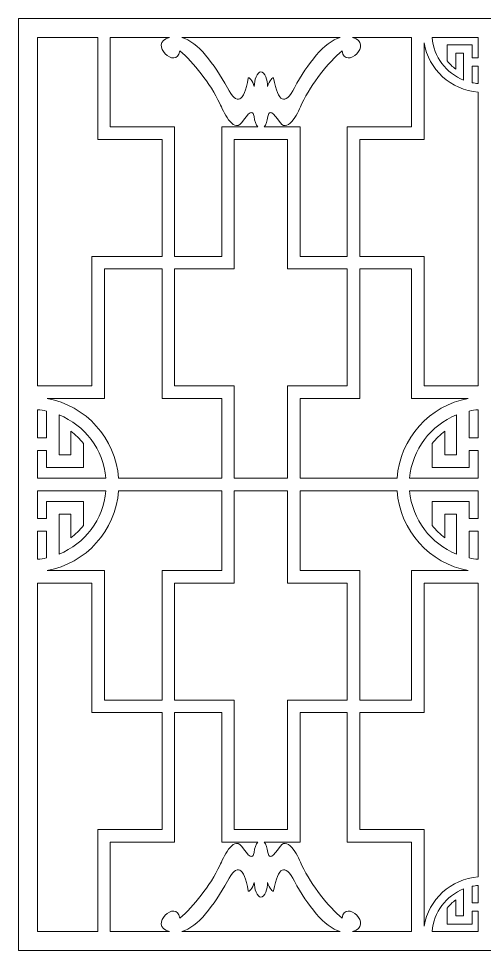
# Model space of a CAD drawing. Header units: centimetres. Extents: x 19.97 to 24.48, y -9 to -4.49.
# Drawn here: x 19.971 to 22.227, y -9 to -4.489 of the extents above; entities that cross this region are included whole.
import ezdxf

# ---------------------------------------------------------------- set-up
doc = ezdxf.new("R2010")
doc.units = ezdxf.units.CM
doc.header["$MEASUREMENT"] = 0
doc.layers.add('layer 1', color=7, linetype='Continuous')

msp = doc.modelspace()

# ---------------------------------------------------------------- linework, layer by layer
at = {"layer": 'layer 1', "color": 250, "lineweight": 9}
for points, knots in [([(19.97103, -4.48871), (19.97103, -4.48871), (24.48253, -4.48871), (24.48253, -4.48871), (24.48253, -4.48871), (24.48253, -4.48871), (24.48253, -9.00021), (24.48253, -9.00021), (24.48253, -9.00021), (24.48253, -9.00021), (19.97103, -9.00021), (19.97103, -9.00021), (19.97103, -9.00021), (19.97103, -9.00021), (19.97103, -4.48871), (19.97103, -4.48871)], [0, 0, 0, 0, 0.2, 0.2, 0.2, 0.2, 0.4, 0.4, 0.4, 0.4, 0.6, 0.6, 0.6, 0.6, 1, 1, 1, 1]), ([(20.06248, -6.26655), (20.06248, -6.26655), (20.32623, -6.26655), (20.32623, -6.26655), (20.32623, -6.26655), (20.32623, -6.05767), (20.32623, -5.84878), (20.32623, -5.63989), (20.32623, -5.63989), (20.32623, -5.63989), (20.6655, -5.63989), (20.6655, -5.63989), (20.6655, -5.63989), (20.6655, -5.45133), (20.6655, -5.26276), (20.6655, -5.0742), (20.6655, -5.0742), (20.6655, -5.0742), (20.35403, -5.0742), (20.35403, -5.0742), (20.35403, -5.0742), (20.35403, -5.0742), (20.35403, -4.58016), (20.35403, -4.58016), (20.35403, -4.58016), (20.35403, -4.58016), (20.06248, -4.58016), (20.06248, -4.58016), (20.06248, -4.58016), (20.06248, -4.58016), (20.06248, -6.26655), (20.06248, -6.26655)], [0, 0, 0, 0, 0.1111111, 0.1111111, 0.1111111, 0.1111111, 0.2222222, 0.2222222, 0.2222222, 0.2222222, 0.3333333, 0.3333333, 0.3333333, 0.3333333, 0.4444444, 0.4444444, 0.4444444, 0.4444444, 0.5555556, 0.5555556, 0.5555556, 0.5555556, 0.6666667, 0.6666667, 0.6666667, 0.6666667, 0.7777778, 0.7777778, 0.7777778, 0.7777778, 1, 1, 1, 1]), ([(20.415, -4.58016), (20.415, -4.58016), (20.415, -5.01323), (20.415, -5.01323), (20.415, -5.01323), (20.415, -5.01323), (20.72646, -5.01323), (20.72646, -5.01323), (20.72646, -5.01323), (20.72646, -5.01323), (20.72646, -5.63989), (20.72646, -5.63989), (20.72646, -5.63989), (20.72646, -5.63989), (20.95443, -5.63989), (20.95443, -5.63989), (20.95443, -5.63989), (20.95443, -5.63989), (20.95443, -5.01323), (20.95443, -5.01323), (20.95443, -5.01323), (21.01286, -5.01323), (21.0713, -5.01323), (21.12974, -5.01323), (21.12974, -5.01323), (21.12051, -5.00336), (21.11401, -4.98444), (21.11108, -4.96187), (21.11108, -4.96187), (21.10307, -4.91028), (21.06514, -4.9758), (21.0505, -4.99403), (21.0505, -4.99403), (21.00926, -5.04323), (20.96036, -4.93378), (20.9461, -4.90036), (20.9461, -4.90036), (20.897, -4.79967), (20.81901, -4.70182), (20.75177, -4.64451), (20.75177, -4.64451), (20.73744, -4.74164), (20.59383, -4.60635), (20.70156, -4.58016), (20.70156, -4.58016), (20.70156, -4.58016), (20.415, -4.58016), (20.415, -4.58016)], [0, 0, 0, 0, 0.0769231, 0.0769231, 0.0769231, 0.0769231, 0.1538462, 0.1538462, 0.1538462, 0.1538462, 0.2307692, 0.2307692, 0.2307692, 0.2307692, 0.3076923, 0.3076923, 0.3076923, 0.3076923, 0.3846154, 0.3846154, 0.3846154, 0.3846154, 0.4615385, 0.4615385, 0.4615385, 0.4615385, 0.5384615, 0.5384615, 0.5384615, 0.5384615, 0.6153846, 0.6153846, 0.6153846, 0.6153846, 0.6923077, 0.6923077, 0.6923077, 0.6923077, 0.7692308, 0.7692308, 0.7692308, 0.7692308, 0.8461538, 0.8461538, 0.8461538, 0.8461538, 1, 1, 1, 1]), ([(20.76087, -4.58016), (20.83976, -4.60145), (20.91691, -4.70629), (20.98245, -4.82346), (20.98245, -4.82346), (21.02807, -4.91119), (21.06162, -4.89581), (21.08311, -4.77733), (21.08311, -4.77733), (21.08569, -4.76663), (21.10378, -4.7901), (21.11247, -4.81787), (21.11247, -4.81787), (21.11094, -4.78753), (21.12723, -4.74436), (21.14463, -4.74657), (21.14463, -4.74657), (21.16203, -4.74436), (21.17831, -4.78753), (21.17678, -4.81787), (21.17678, -4.81787), (21.18547, -4.7901), (21.20356, -4.76663), (21.20615, -4.77733), (21.20615, -4.77733), (21.22763, -4.89581), (21.26119, -4.91119), (21.30681, -4.82346), (21.30681, -4.82346), (21.37235, -4.70629), (21.4495, -4.60145), (21.52839, -4.58016), (21.52839, -4.58016), (21.52839, -4.58016), (20.76087, -4.58016), (20.76087, -4.58016)], [0, 0, 0, 0, 0.1, 0.1, 0.1, 0.1, 0.2, 0.2, 0.2, 0.2, 0.3, 0.3, 0.3, 0.3, 0.4, 0.4, 0.4, 0.4, 0.5, 0.5, 0.5, 0.5, 0.6, 0.6, 0.6, 0.6, 0.7, 0.7, 0.7, 0.7, 0.8, 0.8, 0.8, 0.8, 1, 1, 1, 1]), ([(21.5877, -4.58016), (21.69543, -4.60635), (21.55182, -4.74164), (21.53749, -4.64451), (21.53749, -4.64451), (21.47025, -4.70182), (21.39226, -4.79967), (21.34316, -4.90036), (21.34316, -4.90036), (21.3289, -4.93378), (21.28, -5.04323), (21.23876, -4.99403), (21.23876, -4.99403), (21.22412, -4.9758), (21.1862, -4.91028), (21.17818, -4.96187), (21.17818, -4.96187), (21.17524, -4.98444), (21.16875, -5.00336), (21.15952, -5.01323), (21.15952, -5.01323), (21.21796, -5.01323), (21.27639, -5.01323), (21.33483, -5.01323), (21.33483, -5.01323), (21.33483, -5.01323), (21.33483, -5.63989), (21.33483, -5.63989), (21.33483, -5.63989), (21.33483, -5.63989), (21.56279, -5.63989), (21.56279, -5.63989), (21.56279, -5.63989), (21.56279, -5.63989), (21.56279, -5.01323), (21.56279, -5.01323), (21.56279, -5.01323), (21.56279, -5.01323), (21.87426, -5.01323), (21.87426, -5.01323), (21.87426, -5.01323), (21.87426, -5.01323), (21.87426, -4.58016), (21.87426, -4.58016), (21.87426, -4.58016), (21.87426, -4.58016), (21.5877, -4.58016), (21.5877, -4.58016)], [0, 0, 0, 0, 0.0769231, 0.0769231, 0.0769231, 0.0769231, 0.1538462, 0.1538462, 0.1538462, 0.1538462, 0.2307692, 0.2307692, 0.2307692, 0.2307692, 0.3076923, 0.3076923, 0.3076923, 0.3076923, 0.3846154, 0.3846154, 0.3846154, 0.3846154, 0.4615385, 0.4615385, 0.4615385, 0.4615385, 0.5384615, 0.5384615, 0.5384615, 0.5384615, 0.6153846, 0.6153846, 0.6153846, 0.6153846, 0.6923077, 0.6923077, 0.6923077, 0.6923077, 0.7692308, 0.7692308, 0.7692308, 0.7692308, 0.8461538, 0.8461538, 0.8461538, 0.8461538, 1, 1, 1, 1]), ([(22.16728, -4.67863), (22.16728, -4.67863), (22.1963, -4.67863), (22.1963, -4.67863), (22.1963, -4.67863), (22.1963, -4.67863), (22.1963, -4.58016), (22.1963, -4.58016), (22.1963, -4.58016), (22.1963, -4.58016), (21.97333, -4.58016), (21.97333, -4.58016), (21.97333, -4.58016), (21.97333, -4.5802), (21.97333, -4.58024), (21.97334, -4.58028), (21.97334, -4.58028), (21.98123, -4.67397), (22.04238, -4.75288), (22.12626, -4.78654), (22.12626, -4.78654), (22.12626, -4.78654), (22.12626, -4.65644), (22.12626, -4.65644), (22.12626, -4.65644), (22.12626, -4.65644), (22.08779, -4.65644), (22.08779, -4.65644), (22.08779, -4.65644), (22.08779, -4.65644), (22.08779, -4.73339), (22.08779, -4.73339), (22.08779, -4.73339), (22.07243, -4.72195), (22.05863, -4.70852), (22.04677, -4.6935), (22.04677, -4.6935), (22.04677, -4.6935), (22.04677, -4.61542), (22.04677, -4.61542), (22.04677, -4.61542), (22.08694, -4.61542), (22.12711, -4.61542), (22.16728, -4.61542), (22.16728, -4.61542), (22.16728, -4.61542), (22.16728, -4.67863), (22.16728, -4.67863)], [0, 0, 0, 0, 0.0769231, 0.0769231, 0.0769231, 0.0769231, 0.1538462, 0.1538462, 0.1538462, 0.1538462, 0.2307692, 0.2307692, 0.2307692, 0.2307692, 0.3076923, 0.3076923, 0.3076923, 0.3076923, 0.3846154, 0.3846154, 0.3846154, 0.3846154, 0.4615385, 0.4615385, 0.4615385, 0.4615385, 0.5384615, 0.5384615, 0.5384615, 0.5384615, 0.6153846, 0.6153846, 0.6153846, 0.6153846, 0.6923077, 0.6923077, 0.6923077, 0.6923077, 0.7692308, 0.7692308, 0.7692308, 0.7692308, 0.8461538, 0.8461538, 0.8461538, 0.8461538, 1, 1, 1, 1]), ([(22.1963, -6.26655), (22.1963, -6.26655), (22.1963, -4.84429), (22.1963, -4.84429), (22.1963, -4.84429), (22.06414, -4.83482), (21.95641, -4.73469), (21.93523, -4.60603), (21.93523, -4.60603), (21.93523, -4.60603), (21.93523, -5.0742), (21.93523, -5.0742), (21.93523, -5.0742), (21.93523, -5.0742), (21.62376, -5.0742), (21.62376, -5.0742), (21.62376, -5.0742), (21.62376, -5.26276), (21.62376, -5.45133), (21.62376, -5.63989), (21.62376, -5.63989), (21.62376, -5.63989), (21.93523, -5.63989), (21.93523, -5.63989), (21.93523, -5.63989), (21.93523, -5.63989), (21.93523, -5.67994), (21.93523, -5.67994), (21.93523, -5.67994), (21.93523, -5.67994), (21.93523, -5.67994), (21.93523, -5.67994), (21.93523, -5.67994), (21.93523, -5.67994), (21.93523, -6.26655), (21.93523, -6.26655), (21.93523, -6.26655), (21.93523, -6.26655), (22.1963, -6.26655), (22.1963, -6.26655)], [0, 0, 0, 0, 0.0909091, 0.0909091, 0.0909091, 0.0909091, 0.1818182, 0.1818182, 0.1818182, 0.1818182, 0.2727273, 0.2727273, 0.2727273, 0.2727273, 0.3636364, 0.3636364, 0.3636364, 0.3636364, 0.4545455, 0.4545455, 0.4545455, 0.4545455, 0.5454545, 0.5454545, 0.5454545, 0.5454545, 0.6363636, 0.6363636, 0.6363636, 0.6363636, 0.7272727, 0.7272727, 0.7272727, 0.7272727, 0.8181818, 0.8181818, 0.8181818, 0.8181818, 1, 1, 1, 1]), ([(22.1963, -4.71965), (22.1963, -4.71965), (22.16728, -4.71965), (22.16728, -4.71965), (22.16728, -4.71965), (22.16728, -4.71965), (22.16728, -4.79891), (22.16728, -4.79891), (22.16728, -4.79891), (22.17677, -4.80088), (22.18645, -4.8023), (22.1963, -4.80313), (22.1963, -4.80313), (22.1963, -4.80313), (22.1963, -4.71965), (22.1963, -4.71965)], [0, 0, 0, 0, 0.2, 0.2, 0.2, 0.2, 0.4, 0.4, 0.4, 0.4, 0.6, 0.6, 0.6, 0.6, 1, 1, 1, 1]), ([(21.01539, -6.71398), (21.01539, -6.71398), (21.27386, -6.71398), (21.27386, -6.71398), (21.27386, -6.71398), (21.27386, -6.71398), (21.27386, -6.26655), (21.27386, -6.26655), (21.27386, -6.26655), (21.37018, -6.26655), (21.46649, -6.26655), (21.56279, -6.26655), (21.56279, -6.26655), (21.56279, -6.26655), (21.56279, -5.70086), (21.56279, -5.70086), (21.56279, -5.70086), (21.56279, -5.70086), (21.27386, -5.70086), (21.27386, -5.70086), (21.27386, -5.70086), (21.27386, -5.49197), (21.27386, -5.28308), (21.27386, -5.0742), (21.27386, -5.0742), (21.27386, -5.0742), (21.01539, -5.0742), (21.01539, -5.0742), (21.01539, -5.0742), (21.01539, -5.0742), (21.01539, -5.70086), (21.01539, -5.70086), (21.01539, -5.70086), (21.01539, -5.70086), (20.72646, -5.70086), (20.72646, -5.70086), (20.72646, -5.70086), (20.72646, -5.70086), (20.72646, -6.26655), (20.72646, -6.26655), (20.72646, -6.26655), (20.82278, -6.26655), (20.91908, -6.26655), (21.01539, -6.26655), (21.01539, -6.26655), (21.01539, -6.26655), (21.01539, -6.71398), (21.01539, -6.71398)], [0, 0, 0, 0, 0.0769231, 0.0769231, 0.0769231, 0.0769231, 0.1538462, 0.1538462, 0.1538462, 0.1538462, 0.2307692, 0.2307692, 0.2307692, 0.2307692, 0.3076923, 0.3076923, 0.3076923, 0.3076923, 0.3846154, 0.3846154, 0.3846154, 0.3846154, 0.4615385, 0.4615385, 0.4615385, 0.4615385, 0.5384615, 0.5384615, 0.5384615, 0.5384615, 0.6153846, 0.6153846, 0.6153846, 0.6153846, 0.6923077, 0.6923077, 0.6923077, 0.6923077, 0.7692308, 0.7692308, 0.7692308, 0.7692308, 0.8461538, 0.8461538, 0.8461538, 0.8461538, 1, 1, 1, 1]), ([(20.45502, -6.71398), (20.45502, -6.71398), (20.95443, -6.71398), (20.95443, -6.71398), (20.95443, -6.71398), (20.95443, -6.71398), (20.95443, -6.32752), (20.95443, -6.32752), (20.95443, -6.32752), (20.95443, -6.32752), (20.6655, -6.32752), (20.6655, -6.32752), (20.6655, -6.32752), (20.6655, -6.11863), (20.6655, -5.90975), (20.6655, -5.70086), (20.6655, -5.70086), (20.6655, -5.70086), (20.3872, -5.70086), (20.3872, -5.70086), (20.3872, -5.70086), (20.3872, -5.70086), (20.3872, -6.32752), (20.3872, -6.32752), (20.3872, -6.32752), (20.3872, -6.32752), (20.1098, -6.32752), (20.1098, -6.32752), (20.1098, -6.32752), (20.29667, -6.36241), (20.44109, -6.52052), (20.45501, -6.7138), (20.45501, -6.7138), (20.45501, -6.71386), (20.45502, -6.71392), (20.45502, -6.71398)], [0, 0, 0, 0, 0.1, 0.1, 0.1, 0.1, 0.2, 0.2, 0.2, 0.2, 0.3, 0.3, 0.3, 0.3, 0.4, 0.4, 0.4, 0.4, 0.5, 0.5, 0.5, 0.5, 0.6, 0.6, 0.6, 0.6, 0.7, 0.7, 0.7, 0.7, 0.8, 0.8, 0.8, 0.8, 1, 1, 1, 1]), ([(21.33483, -6.71398), (21.33483, -6.71398), (21.80376, -6.71398), (21.80376, -6.71398), (21.80376, -6.71398), (21.80376, -6.71392), (21.80376, -6.71386), (21.80377, -6.7138), (21.80377, -6.7138), (21.81769, -6.52052), (21.96211, -6.36241), (22.14898, -6.32752), (22.14898, -6.32752), (22.14898, -6.32752), (21.87426, -6.32752), (21.87426, -6.32752), (21.87426, -6.32752), (21.87426, -6.11864), (21.87426, -5.90975), (21.87426, -5.70086), (21.87426, -5.70086), (21.87426, -5.70086), (21.62376, -5.70086), (21.62376, -5.70086), (21.62376, -5.70086), (21.62376, -5.90975), (21.62376, -6.11863), (21.62376, -6.32752), (21.62376, -6.32752), (21.62376, -6.32752), (21.33483, -6.32752), (21.33483, -6.32752), (21.33483, -6.32752), (21.33483, -6.32752), (21.33483, -6.71398), (21.33483, -6.71398)], [0, 0, 0, 0, 0.1, 0.1, 0.1, 0.1, 0.2, 0.2, 0.2, 0.2, 0.3, 0.3, 0.3, 0.3, 0.4, 0.4, 0.4, 0.4, 0.5, 0.5, 0.5, 0.5, 0.6, 0.6, 0.6, 0.6, 0.7, 0.7, 0.7, 0.7, 0.8, 0.8, 0.8, 0.8, 1, 1, 1, 1]), ([(20.06248, -6.51833), (20.06248, -6.51833), (20.1056, -6.51833), (20.1056, -6.51833), (20.1056, -6.51833), (20.1056, -6.51833), (20.1056, -6.38886), (20.1056, -6.38886), (20.1056, -6.38886), (20.09151, -6.38594), (20.07712, -6.38382), (20.06248, -6.38259), (20.06248, -6.38259), (20.06248, -6.38259), (20.06248, -6.51833), (20.06248, -6.51833)], [0, 0, 0, 0, 0.2, 0.2, 0.2, 0.2, 0.4, 0.4, 0.4, 0.4, 0.6, 0.6, 0.6, 0.6, 1, 1, 1, 1]), ([(22.15317, -6.51833), (22.15317, -6.51833), (22.1963, -6.51833), (22.1963, -6.51833), (22.1963, -6.51833), (22.1963, -6.51833), (22.1963, -6.38259), (22.1963, -6.38259), (22.1963, -6.38259), (22.18166, -6.38382), (22.16727, -6.38594), (22.15317, -6.38886), (22.15317, -6.38886), (22.15317, -6.38886), (22.15317, -6.51833), (22.15317, -6.51833)], [0, 0, 0, 0, 0.2, 0.2, 0.2, 0.2, 0.4, 0.4, 0.4, 0.4, 0.6, 0.6, 0.6, 0.6, 1, 1, 1, 1]), ([(20.1056, -6.57929), (20.1056, -6.57929), (20.06248, -6.57929), (20.06248, -6.57929), (20.06248, -6.57929), (20.06248, -6.57929), (20.06248, -6.71398), (20.06248, -6.71398), (20.06248, -6.71398), (20.06248, -6.71398), (20.39387, -6.71398), (20.39387, -6.71398), (20.39387, -6.71398), (20.39386, -6.71392), (20.39386, -6.71386), (20.39385, -6.7138), (20.39385, -6.7138), (20.38212, -6.57456), (20.29124, -6.45727), (20.16657, -6.40725), (20.16657, -6.40725), (20.16657, -6.40725), (20.16657, -6.60061), (20.16657, -6.60061), (20.16657, -6.60061), (20.16657, -6.60061), (20.22375, -6.60061), (20.22375, -6.60061), (20.22375, -6.60061), (20.22375, -6.60061), (20.22375, -6.48624), (20.22375, -6.48624), (20.22375, -6.48624), (20.24658, -6.50325), (20.26709, -6.5232), (20.28472, -6.54553), (20.28472, -6.54553), (20.28472, -6.54553), (20.28472, -6.66158), (20.28472, -6.66158), (20.28472, -6.66158), (20.22501, -6.66158), (20.16531, -6.66158), (20.1056, -6.66158), (20.1056, -6.66158), (20.1056, -6.66158), (20.1056, -6.57929), (20.1056, -6.57929)], [0, 0, 0, 0, 0.0769231, 0.0769231, 0.0769231, 0.0769231, 0.1538462, 0.1538462, 0.1538462, 0.1538462, 0.2307692, 0.2307692, 0.2307692, 0.2307692, 0.3076923, 0.3076923, 0.3076923, 0.3076923, 0.3846154, 0.3846154, 0.3846154, 0.3846154, 0.4615385, 0.4615385, 0.4615385, 0.4615385, 0.5384615, 0.5384615, 0.5384615, 0.5384615, 0.6153846, 0.6153846, 0.6153846, 0.6153846, 0.6923077, 0.6923077, 0.6923077, 0.6923077, 0.7692308, 0.7692308, 0.7692308, 0.7692308, 0.8461538, 0.8461538, 0.8461538, 0.8461538, 1, 1, 1, 1]), ([(22.1963, -6.57929), (22.1963, -6.57929), (22.15317, -6.57929), (22.15317, -6.57929), (22.15317, -6.57929), (22.15317, -6.57929), (22.15317, -6.66158), (22.15317, -6.66158), (22.15317, -6.66158), (22.09347, -6.66158), (22.03377, -6.66158), (21.97406, -6.66158), (21.97406, -6.66158), (21.97406, -6.66158), (21.97406, -6.54553), (21.97406, -6.54553), (21.97406, -6.54553), (21.99169, -6.5232), (22.0122, -6.50325), (22.03503, -6.48624), (22.03503, -6.48624), (22.03503, -6.48624), (22.03503, -6.60061), (22.03503, -6.60061), (22.03503, -6.60061), (22.03503, -6.60061), (22.09221, -6.60061), (22.09221, -6.60061), (22.09221, -6.60061), (22.09221, -6.60061), (22.09221, -6.40725), (22.09221, -6.40725), (22.09221, -6.40725), (21.96754, -6.45727), (21.87666, -6.57456), (21.86493, -6.7138), (21.86493, -6.7138), (21.86492, -6.71386), (21.86492, -6.71392), (21.86491, -6.71398), (21.86491, -6.71398), (21.86491, -6.71398), (22.1963, -6.71398), (22.1963, -6.71398), (22.1963, -6.71398), (22.1963, -6.71398), (22.1963, -6.57929), (22.1963, -6.57929)], [0, 0, 0, 0, 0.0769231, 0.0769231, 0.0769231, 0.0769231, 0.1538462, 0.1538462, 0.1538462, 0.1538462, 0.2307692, 0.2307692, 0.2307692, 0.2307692, 0.3076923, 0.3076923, 0.3076923, 0.3076923, 0.3846154, 0.3846154, 0.3846154, 0.3846154, 0.4615385, 0.4615385, 0.4615385, 0.4615385, 0.5384615, 0.5384615, 0.5384615, 0.5384615, 0.6153846, 0.6153846, 0.6153846, 0.6153846, 0.6923077, 0.6923077, 0.6923077, 0.6923077, 0.7692308, 0.7692308, 0.7692308, 0.7692308, 0.8461538, 0.8461538, 0.8461538, 0.8461538, 1, 1, 1, 1]), ([(20.1056, -6.90962), (20.1056, -6.90962), (20.06248, -6.90962), (20.06248, -6.90962), (20.06248, -6.90962), (20.06248, -6.90962), (20.06248, -6.77494), (20.06248, -6.77494), (20.06248, -6.77494), (20.06248, -6.77494), (20.39387, -6.77494), (20.39387, -6.77494), (20.39387, -6.77494), (20.39386, -6.775), (20.39386, -6.77506), (20.39385, -6.77512), (20.39385, -6.77512), (20.38212, -6.91436), (20.29124, -7.03165), (20.16657, -7.08167), (20.16657, -7.08167), (20.16657, -7.08167), (20.16657, -6.88831), (20.16657, -6.88831), (20.16657, -6.88831), (20.16657, -6.88831), (20.22375, -6.88831), (20.22375, -6.88831), (20.22375, -6.88831), (20.22375, -6.88831), (20.22375, -7.00268), (20.22375, -7.00268), (20.22375, -7.00268), (20.24658, -6.98567), (20.26709, -6.96572), (20.28472, -6.94339), (20.28472, -6.94339), (20.28472, -6.94339), (20.28472, -6.82734), (20.28472, -6.82734), (20.28472, -6.82734), (20.22501, -6.82734), (20.16531, -6.82734), (20.1056, -6.82734), (20.1056, -6.82734), (20.1056, -6.82734), (20.1056, -6.90962), (20.1056, -6.90962)], [0, 0, 0, 0, 0.0769231, 0.0769231, 0.0769231, 0.0769231, 0.1538462, 0.1538462, 0.1538462, 0.1538462, 0.2307692, 0.2307692, 0.2307692, 0.2307692, 0.3076923, 0.3076923, 0.3076923, 0.3076923, 0.3846154, 0.3846154, 0.3846154, 0.3846154, 0.4615385, 0.4615385, 0.4615385, 0.4615385, 0.5384615, 0.5384615, 0.5384615, 0.5384615, 0.6153846, 0.6153846, 0.6153846, 0.6153846, 0.6923077, 0.6923077, 0.6923077, 0.6923077, 0.7692308, 0.7692308, 0.7692308, 0.7692308, 0.8461538, 0.8461538, 0.8461538, 0.8461538, 1, 1, 1, 1]), ([(20.45502, -6.77494), (20.45502, -6.77494), (20.95443, -6.77494), (20.95443, -6.77494), (20.95443, -6.77494), (20.95443, -6.77494), (20.95443, -7.1614), (20.95443, -7.1614), (20.95443, -7.1614), (20.95443, -7.1614), (20.6655, -7.1614), (20.6655, -7.1614), (20.6655, -7.1614), (20.6655, -7.37029), (20.6655, -7.57917), (20.6655, -7.78806), (20.6655, -7.78806), (20.6655, -7.78806), (20.3872, -7.78806), (20.3872, -7.78806), (20.3872, -7.78806), (20.3872, -7.78806), (20.3872, -7.1614), (20.3872, -7.1614), (20.3872, -7.1614), (20.3872, -7.1614), (20.1098, -7.1614), (20.1098, -7.1614), (20.1098, -7.1614), (20.29667, -7.12651), (20.44109, -6.9684), (20.45501, -6.77512), (20.45501, -6.77512), (20.45501, -6.77506), (20.45502, -6.775), (20.45502, -6.77494)], [0, 0, 0, 0, 0.1, 0.1, 0.1, 0.1, 0.2, 0.2, 0.2, 0.2, 0.3, 0.3, 0.3, 0.3, 0.4, 0.4, 0.4, 0.4, 0.5, 0.5, 0.5, 0.5, 0.6, 0.6, 0.6, 0.6, 0.7, 0.7, 0.7, 0.7, 0.8, 0.8, 0.8, 0.8, 1, 1, 1, 1]), ([(21.01539, -6.77494), (21.01539, -6.77494), (21.27386, -6.77494), (21.27386, -6.77494), (21.27386, -6.77494), (21.27386, -6.77494), (21.27386, -7.22237), (21.27386, -7.22237), (21.27386, -7.22237), (21.37018, -7.22237), (21.46649, -7.22237), (21.56279, -7.22237), (21.56279, -7.22237), (21.56279, -7.22237), (21.56279, -7.78806), (21.56279, -7.78806), (21.56279, -7.78806), (21.56279, -7.78806), (21.27386, -7.78806), (21.27386, -7.78806), (21.27386, -7.78806), (21.27386, -7.99695), (21.27386, -8.20584), (21.27386, -8.41472), (21.27386, -8.41472), (21.27386, -8.41472), (21.01539, -8.41472), (21.01539, -8.41472), (21.01539, -8.41472), (21.01539, -8.41472), (21.01539, -7.78806), (21.01539, -7.78806), (21.01539, -7.78806), (21.01539, -7.78806), (20.72646, -7.78806), (20.72646, -7.78806), (20.72646, -7.78806), (20.72646, -7.78806), (20.72646, -7.22237), (20.72646, -7.22237), (20.72646, -7.22237), (20.82278, -7.22237), (20.91908, -7.22237), (21.01539, -7.22237), (21.01539, -7.22237), (21.01539, -7.22237), (21.01539, -6.77494), (21.01539, -6.77494)], [0, 0, 0, 0, 0.0769231, 0.0769231, 0.0769231, 0.0769231, 0.1538462, 0.1538462, 0.1538462, 0.1538462, 0.2307692, 0.2307692, 0.2307692, 0.2307692, 0.3076923, 0.3076923, 0.3076923, 0.3076923, 0.3846154, 0.3846154, 0.3846154, 0.3846154, 0.4615385, 0.4615385, 0.4615385, 0.4615385, 0.5384615, 0.5384615, 0.5384615, 0.5384615, 0.6153846, 0.6153846, 0.6153846, 0.6153846, 0.6923077, 0.6923077, 0.6923077, 0.6923077, 0.7692308, 0.7692308, 0.7692308, 0.7692308, 0.8461538, 0.8461538, 0.8461538, 0.8461538, 1, 1, 1, 1]), ([(21.33483, -6.77494), (21.33483, -6.77494), (21.80376, -6.77494), (21.80376, -6.77494), (21.80376, -6.77494), (21.80376, -6.775), (21.80376, -6.77506), (21.80377, -6.77512), (21.80377, -6.77512), (21.81769, -6.9684), (21.96211, -7.12651), (22.14898, -7.1614), (22.14898, -7.1614), (22.14898, -7.1614), (21.87426, -7.1614), (21.87426, -7.1614), (21.87426, -7.1614), (21.87426, -7.37028), (21.87426, -7.57917), (21.87426, -7.78806), (21.87426, -7.78806), (21.87426, -7.78806), (21.62376, -7.78806), (21.62376, -7.78806), (21.62376, -7.78806), (21.62376, -7.57917), (21.62376, -7.37029), (21.62376, -7.1614), (21.62376, -7.1614), (21.62376, -7.1614), (21.33483, -7.1614), (21.33483, -7.1614), (21.33483, -7.1614), (21.33483, -7.1614), (21.33483, -6.77494), (21.33483, -6.77494)], [0, 0, 0, 0, 0.1, 0.1, 0.1, 0.1, 0.2, 0.2, 0.2, 0.2, 0.3, 0.3, 0.3, 0.3, 0.4, 0.4, 0.4, 0.4, 0.5, 0.5, 0.5, 0.5, 0.6, 0.6, 0.6, 0.6, 0.7, 0.7, 0.7, 0.7, 0.8, 0.8, 0.8, 0.8, 1, 1, 1, 1]), ([(22.1963, -6.90962), (22.1963, -6.90962), (22.15317, -6.90962), (22.15317, -6.90962), (22.15317, -6.90962), (22.15317, -6.90962), (22.15317, -6.82734), (22.15317, -6.82734), (22.15317, -6.82734), (22.09347, -6.82734), (22.03377, -6.82734), (21.97406, -6.82734), (21.97406, -6.82734), (21.97406, -6.82734), (21.97406, -6.94339), (21.97406, -6.94339), (21.97406, -6.94339), (21.99169, -6.96572), (22.0122, -6.98567), (22.03503, -7.00268), (22.03503, -7.00268), (22.03503, -7.00268), (22.03503, -6.88831), (22.03503, -6.88831), (22.03503, -6.88831), (22.03503, -6.88831), (22.09221, -6.88831), (22.09221, -6.88831), (22.09221, -6.88831), (22.09221, -6.88831), (22.09221, -7.08167), (22.09221, -7.08167), (22.09221, -7.08167), (21.96754, -7.03165), (21.87666, -6.91436), (21.86493, -6.77512), (21.86493, -6.77512), (21.86492, -6.77506), (21.86492, -6.775), (21.86491, -6.77494), (21.86491, -6.77494), (21.86491, -6.77494), (22.1963, -6.77494), (22.1963, -6.77494), (22.1963, -6.77494), (22.1963, -6.77494), (22.1963, -6.90962), (22.1963, -6.90962)], [0, 0, 0, 0, 0.0769231, 0.0769231, 0.0769231, 0.0769231, 0.1538462, 0.1538462, 0.1538462, 0.1538462, 0.2307692, 0.2307692, 0.2307692, 0.2307692, 0.3076923, 0.3076923, 0.3076923, 0.3076923, 0.3846154, 0.3846154, 0.3846154, 0.3846154, 0.4615385, 0.4615385, 0.4615385, 0.4615385, 0.5384615, 0.5384615, 0.5384615, 0.5384615, 0.6153846, 0.6153846, 0.6153846, 0.6153846, 0.6923077, 0.6923077, 0.6923077, 0.6923077, 0.7692308, 0.7692308, 0.7692308, 0.7692308, 0.8461538, 0.8461538, 0.8461538, 0.8461538, 1, 1, 1, 1]), ([(20.06248, -6.97059), (20.06248, -6.97059), (20.1056, -6.97059), (20.1056, -6.97059), (20.1056, -6.97059), (20.1056, -6.97059), (20.1056, -7.10006), (20.1056, -7.10006), (20.1056, -7.10006), (20.09151, -7.10298), (20.07712, -7.1051), (20.06248, -7.10633), (20.06248, -7.10633), (20.06248, -7.10633), (20.06248, -6.97059), (20.06248, -6.97059)], [0, 0, 0, 0, 0.2, 0.2, 0.2, 0.2, 0.4, 0.4, 0.4, 0.4, 0.6, 0.6, 0.6, 0.6, 1, 1, 1, 1]), ([(22.15317, -6.97059), (22.15317, -6.97059), (22.1963, -6.97059), (22.1963, -6.97059), (22.1963, -6.97059), (22.1963, -6.97059), (22.1963, -7.10633), (22.1963, -7.10633), (22.1963, -7.10633), (22.18166, -7.1051), (22.16727, -7.10298), (22.15317, -7.10006), (22.15317, -7.10006), (22.15317, -7.10006), (22.15317, -6.97059), (22.15317, -6.97059)], [0, 0, 0, 0, 0.2, 0.2, 0.2, 0.2, 0.4, 0.4, 0.4, 0.4, 0.6, 0.6, 0.6, 0.6, 1, 1, 1, 1]), ([(20.06248, -7.22237), (20.06248, -7.22237), (20.32623, -7.22237), (20.32623, -7.22237), (20.32623, -7.22237), (20.32623, -7.43125), (20.32623, -7.64014), (20.32623, -7.84903), (20.32623, -7.84903), (20.32623, -7.84903), (20.6655, -7.84903), (20.6655, -7.84903), (20.6655, -7.84903), (20.6655, -8.03759), (20.6655, -8.22616), (20.6655, -8.41472), (20.6655, -8.41472), (20.6655, -8.41472), (20.35403, -8.41472), (20.35403, -8.41472), (20.35403, -8.41472), (20.35403, -8.41472), (20.35403, -8.90876), (20.35403, -8.90876), (20.35403, -8.90876), (20.35403, -8.90876), (20.06248, -8.90876), (20.06248, -8.90876), (20.06248, -8.90876), (20.06248, -8.90876), (20.06248, -7.22237), (20.06248, -7.22237)], [0, 0, 0, 0, 0.1111111, 0.1111111, 0.1111111, 0.1111111, 0.2222222, 0.2222222, 0.2222222, 0.2222222, 0.3333333, 0.3333333, 0.3333333, 0.3333333, 0.4444444, 0.4444444, 0.4444444, 0.4444444, 0.5555556, 0.5555556, 0.5555556, 0.5555556, 0.6666667, 0.6666667, 0.6666667, 0.6666667, 0.7777778, 0.7777778, 0.7777778, 0.7777778, 1, 1, 1, 1]), ([(22.1963, -7.22237), (22.1963, -7.22237), (22.1963, -8.64463), (22.1963, -8.64463), (22.1963, -8.64463), (22.06414, -8.6541), (21.95641, -8.75423), (21.93523, -8.88289), (21.93523, -8.88289), (21.93523, -8.88289), (21.93523, -8.41472), (21.93523, -8.41472), (21.93523, -8.41472), (21.93523, -8.41472), (21.62376, -8.41472), (21.62376, -8.41472), (21.62376, -8.41472), (21.62376, -8.22616), (21.62376, -8.03759), (21.62376, -7.84903), (21.62376, -7.84903), (21.62376, -7.84903), (21.93523, -7.84903), (21.93523, -7.84903), (21.93523, -7.84903), (21.93523, -7.84903), (21.93523, -7.80898), (21.93523, -7.80898), (21.93523, -7.80898), (21.93523, -7.80898), (21.93523, -7.80898), (21.93523, -7.80898), (21.93523, -7.80898), (21.93523, -7.80898), (21.93523, -7.22237), (21.93523, -7.22237), (21.93523, -7.22237), (21.93523, -7.22237), (22.1963, -7.22237), (22.1963, -7.22237)], [0, 0, 0, 0, 0.0909091, 0.0909091, 0.0909091, 0.0909091, 0.1818182, 0.1818182, 0.1818182, 0.1818182, 0.2727273, 0.2727273, 0.2727273, 0.2727273, 0.3636364, 0.3636364, 0.3636364, 0.3636364, 0.4545455, 0.4545455, 0.4545455, 0.4545455, 0.5454545, 0.5454545, 0.5454545, 0.5454545, 0.6363636, 0.6363636, 0.6363636, 0.6363636, 0.7272727, 0.7272727, 0.7272727, 0.7272727, 0.8181818, 0.8181818, 0.8181818, 0.8181818, 1, 1, 1, 1]), ([(20.415, -8.90876), (20.415, -8.90876), (20.415, -8.47569), (20.415, -8.47569), (20.415, -8.47569), (20.415, -8.47569), (20.72646, -8.47569), (20.72646, -8.47569), (20.72646, -8.47569), (20.72646, -8.47569), (20.72646, -7.84903), (20.72646, -7.84903), (20.72646, -7.84903), (20.72646, -7.84903), (20.95443, -7.84903), (20.95443, -7.84903), (20.95443, -7.84903), (20.95443, -7.84903), (20.95443, -8.47569), (20.95443, -8.47569), (20.95443, -8.47569), (21.01286, -8.47569), (21.0713, -8.47569), (21.12974, -8.47569), (21.12974, -8.47569), (21.12051, -8.48556), (21.11401, -8.50448), (21.11108, -8.52705), (21.11108, -8.52705), (21.10307, -8.57864), (21.06514, -8.51312), (21.0505, -8.49489), (21.0505, -8.49489), (21.00926, -8.44569), (20.96036, -8.55514), (20.9461, -8.58856), (20.9461, -8.58856), (20.897, -8.68925), (20.81901, -8.7871), (20.75177, -8.84441), (20.75177, -8.84441), (20.73744, -8.74728), (20.59383, -8.88257), (20.70156, -8.90876), (20.70156, -8.90876), (20.70156, -8.90876), (20.415, -8.90876), (20.415, -8.90876)], [0, 0, 0, 0, 0.0769231, 0.0769231, 0.0769231, 0.0769231, 0.1538462, 0.1538462, 0.1538462, 0.1538462, 0.2307692, 0.2307692, 0.2307692, 0.2307692, 0.3076923, 0.3076923, 0.3076923, 0.3076923, 0.3846154, 0.3846154, 0.3846154, 0.3846154, 0.4615385, 0.4615385, 0.4615385, 0.4615385, 0.5384615, 0.5384615, 0.5384615, 0.5384615, 0.6153846, 0.6153846, 0.6153846, 0.6153846, 0.6923077, 0.6923077, 0.6923077, 0.6923077, 0.7692308, 0.7692308, 0.7692308, 0.7692308, 0.8461538, 0.8461538, 0.8461538, 0.8461538, 1, 1, 1, 1]), ([(21.5877, -8.90876), (21.69543, -8.88257), (21.55182, -8.74728), (21.53749, -8.84441), (21.53749, -8.84441), (21.47025, -8.7871), (21.39226, -8.68925), (21.34316, -8.58856), (21.34316, -8.58856), (21.3289, -8.55514), (21.28, -8.44569), (21.23876, -8.49489), (21.23876, -8.49489), (21.22412, -8.51312), (21.1862, -8.57864), (21.17818, -8.52705), (21.17818, -8.52705), (21.17524, -8.50448), (21.16875, -8.48556), (21.15952, -8.47569), (21.15952, -8.47569), (21.21796, -8.47569), (21.27639, -8.47569), (21.33483, -8.47569), (21.33483, -8.47569), (21.33483, -8.47569), (21.33483, -7.84903), (21.33483, -7.84903), (21.33483, -7.84903), (21.33483, -7.84903), (21.56279, -7.84903), (21.56279, -7.84903), (21.56279, -7.84903), (21.56279, -7.84903), (21.56279, -8.47569), (21.56279, -8.47569), (21.56279, -8.47569), (21.56279, -8.47569), (21.87426, -8.47569), (21.87426, -8.47569), (21.87426, -8.47569), (21.87426, -8.47569), (21.87426, -8.90876), (21.87426, -8.90876), (21.87426, -8.90876), (21.87426, -8.90876), (21.5877, -8.90876), (21.5877, -8.90876)], [0, 0, 0, 0, 0.0769231, 0.0769231, 0.0769231, 0.0769231, 0.1538462, 0.1538462, 0.1538462, 0.1538462, 0.2307692, 0.2307692, 0.2307692, 0.2307692, 0.3076923, 0.3076923, 0.3076923, 0.3076923, 0.3846154, 0.3846154, 0.3846154, 0.3846154, 0.4615385, 0.4615385, 0.4615385, 0.4615385, 0.5384615, 0.5384615, 0.5384615, 0.5384615, 0.6153846, 0.6153846, 0.6153846, 0.6153846, 0.6923077, 0.6923077, 0.6923077, 0.6923077, 0.7692308, 0.7692308, 0.7692308, 0.7692308, 0.8461538, 0.8461538, 0.8461538, 0.8461538, 1, 1, 1, 1]), ([(20.76087, -8.90876), (20.83976, -8.88747), (20.91691, -8.78263), (20.98245, -8.66546), (20.98245, -8.66546), (21.02807, -8.57773), (21.06162, -8.59311), (21.08311, -8.7116), (21.08311, -8.7116), (21.08569, -8.72229), (21.10378, -8.69882), (21.11247, -8.67105), (21.11247, -8.67105), (21.11094, -8.70139), (21.12723, -8.74456), (21.14463, -8.74235), (21.14463, -8.74235), (21.16203, -8.74456), (21.17831, -8.70139), (21.17678, -8.67105), (21.17678, -8.67105), (21.18547, -8.69882), (21.20356, -8.72229), (21.20615, -8.7116), (21.20615, -8.7116), (21.22763, -8.59311), (21.26119, -8.57773), (21.30681, -8.66546), (21.30681, -8.66546), (21.37235, -8.78263), (21.4495, -8.88747), (21.52839, -8.90876), (21.52839, -8.90876), (21.52839, -8.90876), (20.76087, -8.90876), (20.76087, -8.90876)], [0, 0, 0, 0, 0.1, 0.1, 0.1, 0.1, 0.2, 0.2, 0.2, 0.2, 0.3, 0.3, 0.3, 0.3, 0.4, 0.4, 0.4, 0.4, 0.5, 0.5, 0.5, 0.5, 0.6, 0.6, 0.6, 0.6, 0.7, 0.7, 0.7, 0.7, 0.8, 0.8, 0.8, 0.8, 1, 1, 1, 1]), ([(22.16728, -8.81029), (22.16728, -8.81029), (22.1963, -8.81029), (22.1963, -8.81029), (22.1963, -8.81029), (22.1963, -8.81029), (22.1963, -8.90876), (22.1963, -8.90876), (22.1963, -8.90876), (22.1963, -8.90876), (21.97333, -8.90876), (21.97333, -8.90876), (21.97333, -8.90876), (21.97333, -8.90872), (21.97333, -8.90868), (21.97334, -8.90864), (21.97334, -8.90864), (21.98123, -8.81495), (22.04238, -8.73604), (22.12626, -8.70238), (22.12626, -8.70238), (22.12626, -8.70238), (22.12626, -8.83248), (22.12626, -8.83248), (22.12626, -8.83248), (22.12626, -8.83248), (22.08779, -8.83248), (22.08779, -8.83248), (22.08779, -8.83248), (22.08779, -8.83248), (22.08779, -8.75553), (22.08779, -8.75553), (22.08779, -8.75553), (22.07243, -8.76697), (22.05863, -8.7804), (22.04677, -8.79542), (22.04677, -8.79542), (22.04677, -8.79542), (22.04677, -8.8735), (22.04677, -8.8735), (22.04677, -8.8735), (22.08694, -8.8735), (22.12711, -8.8735), (22.16728, -8.8735), (22.16728, -8.8735), (22.16728, -8.8735), (22.16728, -8.81029), (22.16728, -8.81029)], [0, 0, 0, 0, 0.0769231, 0.0769231, 0.0769231, 0.0769231, 0.1538462, 0.1538462, 0.1538462, 0.1538462, 0.2307692, 0.2307692, 0.2307692, 0.2307692, 0.3076923, 0.3076923, 0.3076923, 0.3076923, 0.3846154, 0.3846154, 0.3846154, 0.3846154, 0.4615385, 0.4615385, 0.4615385, 0.4615385, 0.5384615, 0.5384615, 0.5384615, 0.5384615, 0.6153846, 0.6153846, 0.6153846, 0.6153846, 0.6923077, 0.6923077, 0.6923077, 0.6923077, 0.7692308, 0.7692308, 0.7692308, 0.7692308, 0.8461538, 0.8461538, 0.8461538, 0.8461538, 1, 1, 1, 1]), ([(22.1963, -8.76927), (22.1963, -8.76927), (22.16728, -8.76927), (22.16728, -8.76927), (22.16728, -8.76927), (22.16728, -8.76927), (22.16728, -8.69001), (22.16728, -8.69001), (22.16728, -8.69001), (22.17677, -8.68804), (22.18645, -8.68662), (22.1963, -8.68579), (22.1963, -8.68579), (22.1963, -8.68579), (22.1963, -8.76927), (22.1963, -8.76927)], [0, 0, 0, 0, 0.2, 0.2, 0.2, 0.2, 0.4, 0.4, 0.4, 0.4, 0.6, 0.6, 0.6, 0.6, 1, 1, 1, 1])]:
    msp.add_open_spline(points, degree=3, knots=knots, dxfattribs=at)

doc.saveas('drawing.dxf')
